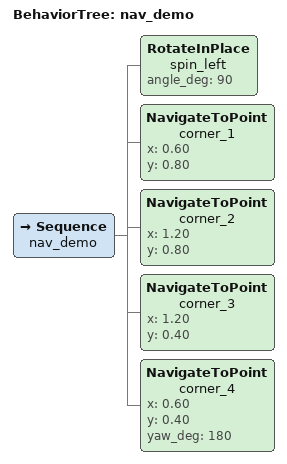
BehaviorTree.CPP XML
<?xml version="1.0"?>
<!-- Pure navigation smoke test: no camera service needed. Turn, drive a lap of the
     middle of the field, and end facing a known heading. -->
<root BTCPP_format="4" main_tree_to_execute="nav_demo">
  <BehaviorTree ID="nav_demo">
    <Sequence name="nav_demo">
      <RotateInPlace name="spin_left" angle_deg="90"/>
      <NavigateToPoint name="corner_1" x="0.60" y="0.80"/>
      <NavigateToPoint name="corner_2" x="1.20" y="0.80"/>
      <NavigateToPoint name="corner_3" x="1.20" y="0.40"/>
      <NavigateToPoint name="corner_4" x="0.60" y="0.40" yaw_deg="180"/>
    </Sequence>
  </BehaviorTree>
</root>
